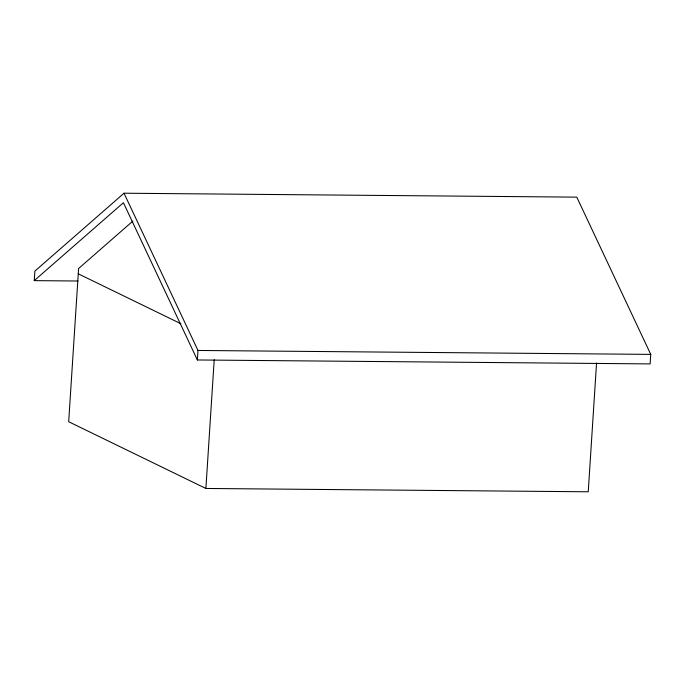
<?xml version="1.0" encoding="UTF-8"?>
<svg xmlns="http://www.w3.org/2000/svg" width="685" height="685" viewBox="0 0 685 685"><rect width="100%" height="100%" fill="white"/><g stroke="black" fill="none" stroke-linecap="round" stroke-linejoin="round"><path stroke-width="1.03" d="M34.25 280.627L34.866 271.123L124.019 193.213L576.796 197.143L650.75 354.393L650.133 363.906L197.357 359.967L123.411 202.726L34.25 280.627L78.03 281.013M197.357 359.967L197.974 350.463L124.019 193.213M596.558 363.016L588.235 491.787L205.885 488.465L214.217 359.693M132.847 221.109L78.595 268.52L68.688 421.729L205.885 488.465M197.974 350.463L650.75 354.393M78.253 273.803L180.917 323.74"/></g></svg>
